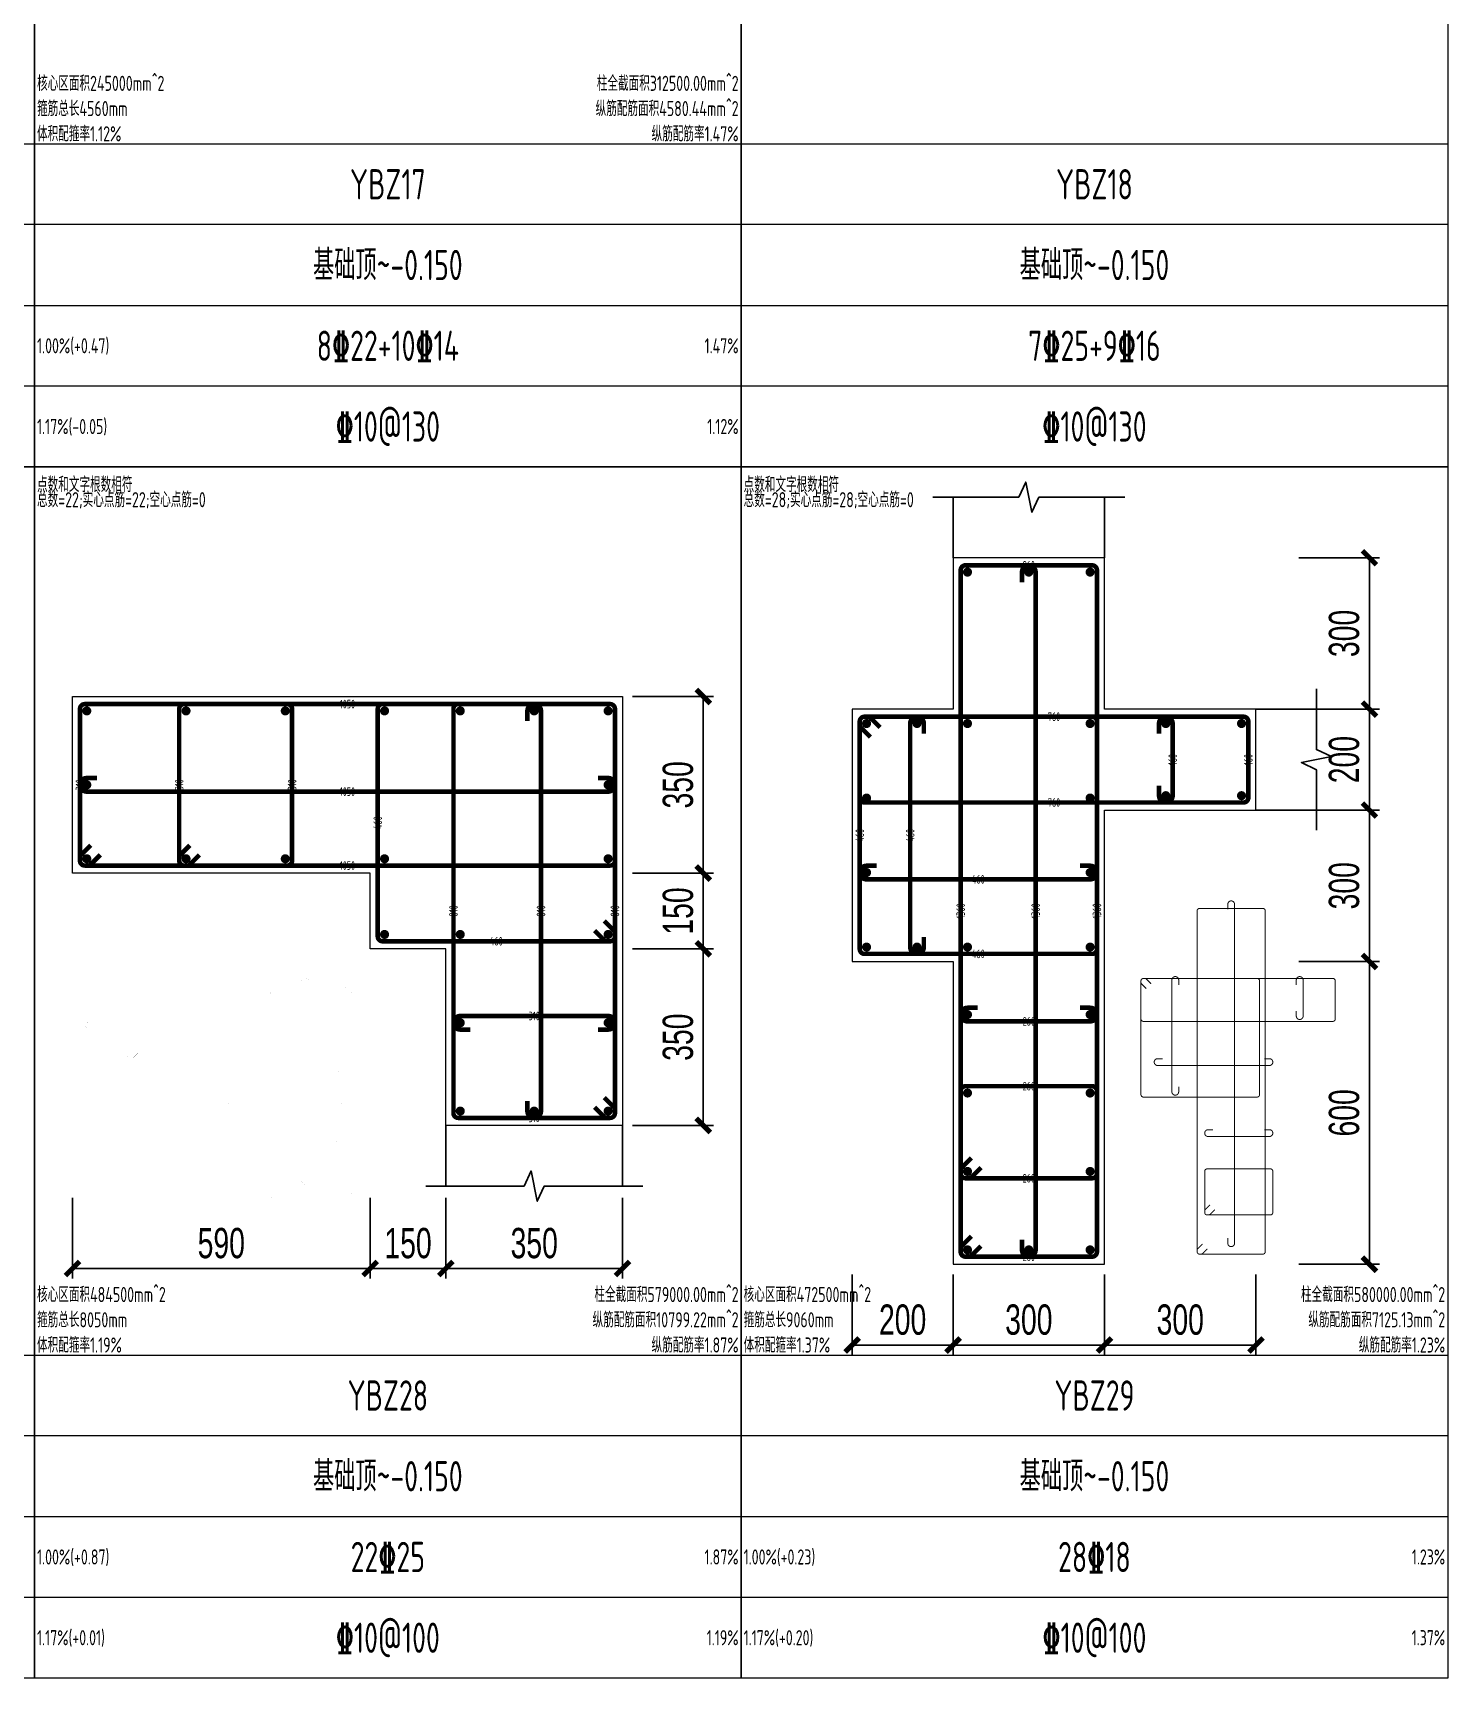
# Model space of a CAD drawing. Extents: x -129922 to 1190196, y -520662 to 139923.
# Drawn here: x 437931 to 451931, y -67297 to -50997 of the extents above; entities that cross this region are included whole.
import ezdxf
from ezdxf.enums import TextEntityAlignment as Align

# ---------------------------------------------------------------- set-up
doc = ezdxf.new("R2010")
doc.units = 0
doc.header["$LTSCALE"] = 1000
doc.header["$MEASUREMENT"] = 0
for name, color, linetype, lineweight in [('S-大样-REIN', 1, 'Continuous', 20), ('S-大样-实线', 2, 'Continuous', 20), ('S-板-楼板负筋', 1, 'Continuous', 20), ('S-通用-TAB', 7, 'Continuous', 20)]:
    doc.layers.add(name, color=color, linetype=linetype, lineweight=lineweight)
for name, color, linetype in [('S-大样-实线-pdx', 7, 'Continuous'), ('z-计算配筋', 7, 'Continuous'), ('z-详图标注', 3, 'Continuous')]:
    doc.layers.add(name, color=color, linetype=linetype)
doc.layers.add('箍筋长度', color=3, linetype='Continuous', plot=False)
doc.layers.add('配箍校核', color=34, linetype='Continuous', plot=False)
doc.styles.add('BW_Dim', font='Bweng.shx', dxfattribs={"width": 0.7, "bigfont": 'hztxt.shx'})
doc.styles.add('BW_Rein', font='tssdeng.shx', dxfattribs={"width": 0.7, "bigfont": 'hztxt.shx'})
doc.dimstyles.new('Cyz_20_100', dxfattribs={"dimtxt": 300, "dimasz": 100, "dimexe": 100, "dimexo": 100, "dimgap": 100, "dimtad": 1, "dimdec": 0, "dimlfac": 0.2, "dimzin": 0, "dimdsep": 46, "dimtxsty": 'BW_Dim', "dimblk": '_bwk', "dimcen": 0, "dimclrt": 7, "dimadec": 0, "dimazin": 0, "dimtfac": 1, "dimtdec": 0, "dimtix": 1, "dimtmove": 2, "dimatfit": 0, "dimfxl": 0, "dimtolj": 1, "dimtzin": 0, "dimarcsym": 0})

# ---------------------------------------------------------------- blocks, each defined once
blk = doc.blocks.new('_bwk')
blk.add_line((-1, 0), (0, 0))
at = {"const_width": 0.5}
blk.add_lwpolyline([(-0.7, -0.7), (0.7, 0.7)], dxfattribs=at)
blk = doc.blocks.new('*D829')
at = {"layer": 'Defpoints', "color": 0, "transparency": 16777216}
for p in [(443772, -60072), (444572, -60072), (443772, -61822)]:
    blk.add_point(p, dxfattribs=at)
at = {"layer": 'z-详图标注', "color": 0, "lineweight": -2, "transparency": 16777216}
for p, q in [((443872, -60072), (444672, -60072)), ((444572, -61722), (444572, -60172)), ((443872, -61822), (444672, -61822))]:
    blk.add_line(p, q, dxfattribs=at)
at = {"layer": 'z-详图标注', "color": 0, "lineweight": -2, "transparency": 16777216, "xscale": 100, "yscale": 100, "zscale": 100}
for p, rotation in [((444572, -60072), 90), ((444572, -61822), 270)]:
    blk.add_blockref('_bwk', p, dxfattribs=dict(at, rotation=rotation))
at = {"layer": 'z-详图标注', "color": 7, "transparency": 16777216, "insert": (444322, -60947), "char_height": 300, "attachment_point": 5, "rotation": 90, "style": 'BW_Dim'}
blk.add_mtext('\\A1;350', dxfattribs=at)
blk = doc.blocks.new('*D830')
at = {"layer": 'Defpoints', "color": 0, "transparency": 16777216}
for p in [(443772, -59322), (444572, -59322), (443772, -60072)]:
    blk.add_point(p, dxfattribs=at)
at = {"layer": 'z-详图标注', "color": 0, "lineweight": -2, "transparency": 16777216}
for p, q in [((443872, -59322), (444672, -59322)), ((444572, -59972), (444572, -59422)), ((443872, -60072), (444672, -60072))]:
    blk.add_line(p, q, dxfattribs=at)
at = {"layer": 'z-详图标注', "color": 0, "lineweight": -2, "transparency": 16777216, "xscale": 100, "yscale": 100, "zscale": 100}
for p, rotation in [((444572, -59322), 90), ((444572, -60072), 270)]:
    blk.add_blockref('_bwk', p, dxfattribs=dict(at, rotation=rotation))
at = {"layer": 'z-详图标注', "color": 7, "transparency": 16777216, "insert": (444322, -59697), "char_height": 300, "attachment_point": 5, "rotation": 90, "style": 'BW_Dim'}
blk.add_mtext('\\A1;150', dxfattribs=at)
blk = doc.blocks.new('*D831')
at = {"layer": 'Defpoints', "color": 0, "transparency": 16777216}
for p in [(443772, -57572), (444572, -57572), (443772, -59322)]:
    blk.add_point(p, dxfattribs=at)
at = {"layer": 'z-详图标注', "color": 0, "lineweight": -2, "transparency": 16777216}
for p, q in [((443872, -57572), (444672, -57572)), ((444572, -59222), (444572, -57672)), ((443872, -59322), (444672, -59322))]:
    blk.add_line(p, q, dxfattribs=at)
at = {"layer": 'z-详图标注', "color": 0, "lineweight": -2, "transparency": 16777216, "xscale": 100, "yscale": 100, "zscale": 100}
for p, rotation in [((444572, -57572), 90), ((444572, -59322), 270)]:
    blk.add_blockref('_bwk', p, dxfattribs=dict(at, rotation=rotation))
at = {"layer": 'z-详图标注', "color": 7, "transparency": 16777216, "insert": (444322, -58447), "char_height": 300, "attachment_point": 5, "rotation": 90, "style": 'BW_Dim'}
blk.add_mtext('\\A1;350', dxfattribs=at)
blk = doc.blocks.new('*D832')
at = {"layer": 'Defpoints', "color": 0, "transparency": 16777216}
for p in [(438322, -62439), (441272, -62439), (441272, -63239)]:
    blk.add_point(p, dxfattribs=at)
at = {"layer": 'z-详图标注', "color": 0, "lineweight": -2, "transparency": 16777216}
for p, q in [((438322, -62539), (438322, -63339)), ((441272, -62539), (441272, -63339)), ((438422, -63239), (441172, -63239))]:
    blk.add_line(p, q, dxfattribs=at)
at = {"layer": 'z-详图标注', "color": 0, "lineweight": -2, "transparency": 16777216, "xscale": 100, "yscale": 100, "zscale": 100, "rotation": 180}
blk.add_blockref('_bwk', (438322, -63239), dxfattribs=at)
at = {"layer": 'z-详图标注', "color": 0, "lineweight": -2, "transparency": 16777216, "xscale": 100, "yscale": 100, "zscale": 100}
blk.add_blockref('_bwk', (441272, -63239), dxfattribs=at)
at = {"layer": 'z-详图标注', "color": 7, "transparency": 16777216, "insert": (439797, -62989), "char_height": 300, "attachment_point": 5, "style": 'BW_Dim'}
blk.add_mtext('\\A1;590', dxfattribs=at)
blk = doc.blocks.new('*D833')
at = {"layer": 'Defpoints', "color": 0, "transparency": 16777216}
for p in [(441272, -62439), (442022, -62439), (442022, -63239)]:
    blk.add_point(p, dxfattribs=at)
at = {"layer": 'z-详图标注', "color": 0, "lineweight": -2, "transparency": 16777216}
for p, q in [((441272, -62539), (441272, -63339)), ((442022, -62539), (442022, -63339)), ((441372, -63239), (441922, -63239))]:
    blk.add_line(p, q, dxfattribs=at)
at = {"layer": 'z-详图标注', "color": 0, "lineweight": -2, "transparency": 16777216, "xscale": 100, "yscale": 100, "zscale": 100, "rotation": 180}
blk.add_blockref('_bwk', (441272, -63239), dxfattribs=at)
at = {"layer": 'z-详图标注', "color": 0, "lineweight": -2, "transparency": 16777216, "xscale": 100, "yscale": 100, "zscale": 100}
blk.add_blockref('_bwk', (442022, -63239), dxfattribs=at)
at = {"layer": 'z-详图标注', "color": 7, "transparency": 16777216, "insert": (441647, -62989), "char_height": 300, "attachment_point": 5, "style": 'BW_Dim'}
blk.add_mtext('\\A1;150', dxfattribs=at)
blk = doc.blocks.new('*D834')
at = {"layer": 'Defpoints', "color": 0, "transparency": 16777216}
for p in [(442022, -62439), (443772, -62439), (443772, -63239)]:
    blk.add_point(p, dxfattribs=at)
at = {"layer": 'z-详图标注', "color": 0, "lineweight": -2, "transparency": 16777216}
for p, q in [((442022, -62539), (442022, -63339)), ((443772, -62539), (443772, -63339)), ((442122, -63239), (443672, -63239))]:
    blk.add_line(p, q, dxfattribs=at)
at = {"layer": 'z-详图标注', "color": 0, "lineweight": -2, "transparency": 16777216, "xscale": 100, "yscale": 100, "zscale": 100, "rotation": 180}
blk.add_blockref('_bwk', (442022, -63239), dxfattribs=at)
at = {"layer": 'z-详图标注', "color": 0, "lineweight": -2, "transparency": 16777216, "xscale": 100, "yscale": 100, "zscale": 100}
blk.add_blockref('_bwk', (443772, -63239), dxfattribs=at)
at = {"layer": 'z-详图标注', "color": 7, "transparency": 16777216, "insert": (442897, -62989), "char_height": 300, "attachment_point": 5, "style": 'BW_Dim'}
blk.add_mtext('\\A1;350', dxfattribs=at)
blk = doc.blocks.new('*D835')
at = {"layer": 'Defpoints', "color": 0, "transparency": 16777216}
for p in [(450371, -60197), (451171, -60197), (450371, -63197)]:
    blk.add_point(p, dxfattribs=at)
at = {"layer": 'z-详图标注', "color": 0, "lineweight": -2, "transparency": 16777216}
for p, q in [((450471, -60197), (451271, -60197)), ((451171, -63097), (451171, -60297)), ((450471, -63197), (451271, -63197))]:
    blk.add_line(p, q, dxfattribs=at)
at = {"layer": 'z-详图标注', "color": 0, "lineweight": -2, "transparency": 16777216, "xscale": 100, "yscale": 100, "zscale": 100}
for p, rotation in [((451171, -60197), 90), ((451171, -63197), 270)]:
    blk.add_blockref('_bwk', p, dxfattribs=dict(at, rotation=rotation))
at = {"layer": 'z-详图标注', "color": 7, "transparency": 16777216, "insert": (450921, -61697), "char_height": 300, "attachment_point": 5, "rotation": 90, "style": 'BW_Dim'}
blk.add_mtext('\\A1;600', dxfattribs=at)
blk = doc.blocks.new('*D836')
at = {"layer": 'Defpoints', "color": 0, "transparency": 16777216}
for p in [(450371, -58697), (451171, -58697), (450371, -60197)]:
    blk.add_point(p, dxfattribs=at)
at = {"layer": 'z-详图标注', "color": 0, "lineweight": -2, "transparency": 16777216}
for p, q in [((450471, -58697), (451271, -58697)), ((451171, -60097), (451171, -58797)), ((450471, -60197), (451271, -60197))]:
    blk.add_line(p, q, dxfattribs=at)
at = {"layer": 'z-详图标注', "color": 0, "lineweight": -2, "transparency": 16777216, "xscale": 100, "yscale": 100, "zscale": 100}
for p, rotation in [((451171, -58697), 90), ((451171, -60197), 270)]:
    blk.add_blockref('_bwk', p, dxfattribs=dict(at, rotation=rotation))
at = {"layer": 'z-详图标注', "color": 7, "transparency": 16777216, "insert": (450921, -59447), "char_height": 300, "attachment_point": 5, "rotation": 90, "style": 'BW_Dim'}
blk.add_mtext('\\A1;300', dxfattribs=at)
blk = doc.blocks.new('*D837')
at = {"layer": 'Defpoints', "color": 0, "transparency": 16777216}
for p in [(450371, -57697), (451171, -57697), (450371, -58697)]:
    blk.add_point(p, dxfattribs=at)
at = {"layer": 'z-详图标注', "color": 0, "lineweight": -2, "transparency": 16777216}
for p, q in [((450471, -57697), (451271, -57697)), ((451171, -58597), (451171, -57797)), ((450471, -58697), (451271, -58697))]:
    blk.add_line(p, q, dxfattribs=at)
at = {"layer": 'z-详图标注', "color": 0, "lineweight": -2, "transparency": 16777216, "xscale": 100, "yscale": 100, "zscale": 100}
for p, rotation in [((451171, -57697), 90), ((451171, -58697), 270)]:
    blk.add_blockref('_bwk', p, dxfattribs=dict(at, rotation=rotation))
at = {"layer": 'z-详图标注', "color": 7, "transparency": 16777216, "insert": (450921, -58197), "char_height": 300, "attachment_point": 5, "rotation": 90, "style": 'BW_Dim'}
blk.add_mtext('\\A1;200', dxfattribs=at)
blk = doc.blocks.new('*D838')
at = {"layer": 'Defpoints', "color": 0, "transparency": 16777216}
for p in [(450371, -56197), (451171, -56197), (450371, -57697)]:
    blk.add_point(p, dxfattribs=at)
at = {"layer": 'z-详图标注', "color": 0, "lineweight": -2, "transparency": 16777216}
for p, q in [((450471, -56197), (451271, -56197)), ((451171, -57597), (451171, -56297)), ((450471, -57697), (451271, -57697))]:
    blk.add_line(p, q, dxfattribs=at)
at = {"layer": 'z-详图标注', "color": 0, "lineweight": -2, "transparency": 16777216, "xscale": 100, "yscale": 100, "zscale": 100}
for p, rotation in [((451171, -56197), 90), ((451171, -57697), 270)]:
    blk.add_blockref('_bwk', p, dxfattribs=dict(at, rotation=rotation))
at = {"layer": 'z-详图标注', "color": 7, "transparency": 16777216, "insert": (450921, -56947), "char_height": 300, "attachment_point": 5, "rotation": 90, "style": 'BW_Dim'}
blk.add_mtext('\\A1;300', dxfattribs=at)
blk = doc.blocks.new('*D839')
at = {"layer": 'Defpoints', "color": 0, "transparency": 16777216}
for p in [(446047, -63197), (447047, -63197), (447047, -63997)]:
    blk.add_point(p, dxfattribs=at)
at = {"layer": 'z-详图标注', "color": 0, "lineweight": -2, "transparency": 16777216}
for p, q in [((446047, -63297), (446047, -64097)), ((447047, -63297), (447047, -64097)), ((446147, -63997), (446947, -63997))]:
    blk.add_line(p, q, dxfattribs=at)
at = {"layer": 'z-详图标注', "color": 0, "lineweight": -2, "transparency": 16777216, "xscale": 100, "yscale": 100, "zscale": 100, "rotation": 180}
blk.add_blockref('_bwk', (446047, -63997), dxfattribs=at)
at = {"layer": 'z-详图标注', "color": 0, "lineweight": -2, "transparency": 16777216, "xscale": 100, "yscale": 100, "zscale": 100}
blk.add_blockref('_bwk', (447047, -63997), dxfattribs=at)
at = {"layer": 'z-详图标注', "color": 7, "transparency": 16777216, "insert": (446547, -63747), "char_height": 300, "attachment_point": 5, "style": 'BW_Dim'}
blk.add_mtext('\\A1;200', dxfattribs=at)
blk = doc.blocks.new('*D840')
at = {"layer": 'Defpoints', "color": 0, "transparency": 16777216}
for p in [(447047, -63197), (448547, -63197), (448547, -63997)]:
    blk.add_point(p, dxfattribs=at)
at = {"layer": 'z-详图标注', "color": 0, "lineweight": -2, "transparency": 16777216}
for p, q in [((447047, -63297), (447047, -64097)), ((448547, -63297), (448547, -64097)), ((447147, -63997), (448447, -63997))]:
    blk.add_line(p, q, dxfattribs=at)
at = {"layer": 'z-详图标注', "color": 0, "lineweight": -2, "transparency": 16777216, "xscale": 100, "yscale": 100, "zscale": 100, "rotation": 180}
blk.add_blockref('_bwk', (447047, -63997), dxfattribs=at)
at = {"layer": 'z-详图标注', "color": 0, "lineweight": -2, "transparency": 16777216, "xscale": 100, "yscale": 100, "zscale": 100}
blk.add_blockref('_bwk', (448547, -63997), dxfattribs=at)
at = {"layer": 'z-详图标注', "color": 7, "transparency": 16777216, "insert": (447797, -63747), "char_height": 300, "attachment_point": 5, "style": 'BW_Dim'}
blk.add_mtext('\\A1;300', dxfattribs=at)
blk = doc.blocks.new('*D841')
at = {"layer": 'Defpoints', "color": 0, "transparency": 16777216}
for p in [(448547, -63197), (450047, -63197), (450047, -63997)]:
    blk.add_point(p, dxfattribs=at)
at = {"layer": 'z-详图标注', "color": 0, "lineweight": -2, "transparency": 16777216}
for p, q in [((448547, -63297), (448547, -64097)), ((450047, -63297), (450047, -64097)), ((448647, -63997), (449947, -63997))]:
    blk.add_line(p, q, dxfattribs=at)
at = {"layer": 'z-详图标注', "color": 0, "lineweight": -2, "transparency": 16777216, "xscale": 100, "yscale": 100, "zscale": 100, "rotation": 180}
blk.add_blockref('_bwk', (448547, -63997), dxfattribs=at)
at = {"layer": 'z-详图标注', "color": 0, "lineweight": -2, "transparency": 16777216, "xscale": 100, "yscale": 100, "zscale": 100}
blk.add_blockref('_bwk', (450047, -63997), dxfattribs=at)
at = {"layer": 'z-详图标注', "color": 7, "transparency": 16777216, "insert": (449297, -63747), "char_height": 300, "attachment_point": 5, "style": 'BW_Dim'}
blk.add_mtext('\\A1;300', dxfattribs=at)

msp = doc.modelspace()

# ---------------------------------------------------------------- linework, layer by layer
at = {"layer": 'S-大样-REIN', "const_width": 45}
for points in [[(447166.7, -56339.4, 1), (447211.7, -56339.4, 1)], [(447774.2, -56339.4, 1), (447819.2, -56339.4, 1)], [(448381.7, -56339.4, 1), (448426.7, -56339.4, 1)], [(438441.7, -57714.4, 1), (438486.7, -57714.4, 1)], [(439425, -57714.4, 1), (439470, -57714.4, 1)], [(440408.3, -57714.4, 1), (440453.3, -57714.4, 1)], [(441391.7, -57714.4, 1), (441436.7, -57714.4, 1)], [(442141.7, -57714.4, 1), (442186.7, -57714.4, 1)], [(442874.2, -57714.4, 1), (442919.2, -57714.4, 1)], [(443606.7, -57714.4, 1), (443651.7, -57714.4, 1)], [(446166.7, -57839.4, 1), (446211.7, -57839.4, 1)], [(446666.7, -57839.4, 1), (446711.7, -57839.4, 1)], [(447166.7, -57839.4, 1), (447211.7, -57839.4, 1)], [(448381.7, -57839.4, 1), (448426.7, -57839.4, 1)], [(449131.7, -57839.4, 1), (449176.7, -57839.4, 1)], [(449881.7, -57839.4, 1), (449926.7, -57839.4, 1)], [(438441.7, -58446.9, 1), (438486.7, -58446.9, 1)], [(443606.7, -58446.9, 1), (443651.7, -58446.9, 1)], [(449131.7, -58554.4, 1), (449176.7, -58554.4, 1)], [(449881.7, -58554.4, 1), (449926.7, -58554.4, 1)], [(446166.7, -58577.8, 1), (446211.7, -58577.8, 1)], [(448381.7, -58577.8, 1), (448426.7, -58577.8, 1)], [(438441.7, -59179.4, 1), (438486.7, -59179.4, 1)], [(439425, -59179.4, 1), (439470, -59179.4, 1)], [(440408.3, -59179.4, 1), (440453.3, -59179.4, 1)], [(441391.7, -59179.4, 1), (441436.7, -59179.4, 1)], [(443606.7, -59179.4, 1), (443651.7, -59179.4, 1)], [(446166.7, -59316.1, 1), (446211.7, -59316.1, 1)], [(448381.7, -59316.1, 1), (448426.7, -59316.1, 1)], [(441391.7, -59929.4, 1), (441436.7, -59929.4, 1)], [(442141.7, -59929.4, 1), (442186.7, -59929.4, 1)], [(443606.7, -59929.4, 1), (443651.7, -59929.4, 1)], [(446166.7, -60054.4, 1), (446211.7, -60054.4, 1)], [(446666.7, -60054.4, 1), (446711.7, -60054.4, 1)], [(447166.7, -60054.4, 1), (447211.7, -60054.4, 1)], [(448381.7, -60054.4, 1), (448426.7, -60054.4, 1)], [(442141.7, -60804.4, 1), (442186.7, -60804.4, 1)], [(443606.7, -60804.4, 1), (443651.7, -60804.4, 1)], [(447166.7, -60723.1, 1), (447211.7, -60723.1, 1)], [(448381.7, -60723.1, 1), (448426.7, -60723.1, 1)], [(447166.7, -61500.2, 1), (447211.7, -61500.2, 1)], [(448381.7, -61500.2, 1), (448426.7, -61500.2, 1)], [(442141.7, -61679.4, 1), (442186.7, -61679.4, 1)], [(442874.2, -61679.4, 1), (442919.2, -61679.4, 1)], [(443606.7, -61679.4, 1), (443651.7, -61679.4, 1)], [(447166.7, -62277.3, 1), (447211.7, -62277.3, 1)], [(448381.7, -62277.3, 1), (448426.7, -62277.3, 1)], [(447166.7, -63054.4, 1), (447211.7, -63054.4, 1)], [(447774.2, -63054.4, 1), (447819.2, -63054.4, 1)], [(448381.7, -63054.4, 1), (448426.7, -63054.4, 1)]]:
    msp.add_lwpolyline(points, format="xyb", close=True, dxfattribs=at)
at = {"layer": 'S-大样-实线'}
for points in [[(447046.7, -63196.9), (448546.7, -63196.9), (448546.7, -58696.9), (450046.7, -58696.9), (450046.7, -57696.9), (448546.7, -57696.9), (448546.7, -56196.9), (447046.7, -56196.9), (447046.7, -57696.9), (446046.7, -57696.9), (446046.7, -60196.9), (447046.7, -60196.9)], [(442021.7, -60071.9), (441271.7, -60071.9), (441271.7, -59321.9), (438321.7, -59321.9), (438321.7, -57571.9), (443771.7, -57571.9), (443771.7, -61821.9), (442021.7, -61821.9)]]:
    msp.add_lwpolyline(points, close=True, dxfattribs=at)
at = {"layer": 'S-大样-实线-pdx'}
for points in [[(446846.7, -55596.9), (447696.7, -55596.9), (447766.7, -55446.9), (447826.7, -55746.9), (447896.7, -55596.9), (448746.7, -55596.9)], [(447046.7, -56196.9), (447046.7, -55596.9)], [(448546.7, -56196.9), (448546.7, -55596.9)], [(450646.7, -58896.9), (450646.7, -58296.9), (450496.7, -58226.9), (450796.7, -58166.9), (450646.7, -58096.9), (450646.7, -57496.9)], [(450046.7, -57696.9), (450646.7, -57696.9)], [(450046.7, -58696.9), (450646.7, -58696.9)], [(442021.7, -61821.9), (442021.7, -62421.9)], [(443771.7, -61821.9), (443771.7, -62421.9)], [(441821.7, -62421.9), (442796.7, -62421.9), (442866.7, -62271.9), (442926.7, -62571.9), (442996.7, -62421.9), (443971.7, -62421.9)]]:
    msp.add_lwpolyline(points, dxfattribs=at)
at = {"layer": 'S-板-楼板负筋'}
for points, const_width in [([(447323.1, -63016), (447231.2, -63107.9, -0.1989124), (447197.3, -63121.9), (447169.7, -63121.9, -0.4142136), (447121.7, -63073.9), (447121.7, -56319.9, -0.4142136), (447169.7, -56271.9), (448423.7, -56271.9, -0.4142136), (448471.7, -56319.9), (448471.7, -63073.9, -0.4142136), (448423.7, -63121.9), (447169.7, -63121.9, -0.4142136), (447121.7, -63073.9), (447121.7, -63046.4, -0.1989124), (447135.7, -63012.4), (447227.7, -62920.5)], 45), ([(447729.2, -56439.4), (447729.2, -56339.4, -1), (447864.2, -56339.4), (447864.2, -63054.4, -1), (447729.2, -63054.4), (447729.2, -62954.4)], 45), ([(438502.7, -59045.5), (438410.7, -59137.4, 0.1989124), (438396.7, -59171.4), (438396.7, -59198.9, 0.4142136), (438444.7, -59246.9), (443648.7, -59246.9, 0.4142136), (443696.7, -59198.9), (443696.7, -57694.9, 0.4142136), (443648.7, -57646.9), (438444.7, -57646.9, 0.4142136), (438396.7, -57694.9), (438396.7, -59198.9, 0.4142136), (438444.7, -59246.9), (438472.3, -59246.9, 0.1989124), (438506.2, -59232.9), (438598.1, -59141)], 45), ([(439581.5, -59141), (439489.5, -59232.9, -0.1989124), (439455.6, -59246.9), (439428, -59246.9, -0.4142136), (439380, -59198.9), (439380, -57694.9, -0.4142136), (439428, -57646.9), (440450.3, -57646.9, -0.4142136), (440498.3, -57694.9), (440498.3, -59198.9, -0.4142136), (440450.3, -59246.9), (439428, -59246.9, -0.4142136), (439380, -59198.9), (439380, -59171.4, -0.1989124), (439394.1, -59137.4), (439486, -59045.5)], 45), ([(443495.2, -59891), (443587.2, -59982.9, 0.1989124), (443621.1, -59996.9), (443648.7, -59996.9, 0.4142136), (443696.7, -59948.9), (443696.7, -57694.9, 0.4142136), (443648.7, -57646.9), (441394.7, -57646.9, 0.4142136), (441346.7, -57694.9), (441346.7, -59948.9, 0.4142136), (441394.7, -59996.9), (443648.7, -59996.9, 0.4142136), (443696.7, -59948.9), (443696.7, -59921.4, 0.1989124), (443682.6, -59887.4), (443590.7, -59795.5)], 45), ([(443495.2, -61641), (443587.2, -61732.9, 0.1989124), (443621.1, -61746.9), (443648.7, -61746.9, 0.4142136), (443696.7, -61698.9), (443696.7, -57694.9, 0.4142136), (443648.7, -57646.9), (442144.7, -57646.9, 0.4142136), (442096.7, -57694.9), (442096.7, -61698.9, 0.4142136), (442144.7, -61746.9), (443648.7, -61746.9, 0.4142136), (443696.7, -61698.9), (443696.7, -61671.4, 0.1989124), (443682.6, -61637.4), (443590.7, -61545.5)], 45), ([(442829.2, -57814.4), (442829.2, -57714.4, -1), (442964.2, -57714.4), (442964.2, -61679.4, -1), (442829.2, -61679.4), (442829.2, -61579.4)], 45), ([(446227.7, -57973.4), (446135.7, -57881.5, -0.1989124), (446121.7, -57847.5), (446121.7, -57819.9, -0.4142136), (446169.7, -57771.9), (448423.7, -57771.9, -0.4142136), (448471.7, -57819.9), (448471.7, -60073.9, -0.4142136), (448423.7, -60121.9), (446169.7, -60121.9, -0.4142136), (446121.7, -60073.9), (446121.7, -57819.9, -0.4142136), (446169.7, -57771.9), (446197.3, -57771.9, -0.1989124), (446231.2, -57786), (446323.1, -57877.9)], 45), ([(446227.7, -57973.4), (446135.7, -57881.5, -0.1989124), (446121.7, -57847.5), (446121.7, -57819.9, -0.4142136), (446169.7, -57771.9), (449923.7, -57771.9, -0.4142136), (449971.7, -57819.9), (449971.7, -58573.9, -0.4142136), (449923.7, -58621.9), (446169.7, -58621.9, -0.4142136), (446121.7, -58573.9), (446121.7, -57819.9, -0.4142136), (446169.7, -57771.9), (446197.3, -57771.9, -0.1989124), (446231.2, -57786), (446323.1, -57877.9)], 45), ([(446756.7, -59954.4), (446756.7, -60054.4, -1), (446621.7, -60054.4), (446621.7, -57839.4, -1), (446756.7, -57839.4), (446756.7, -57939.4)], 45), ([(449086.7, -57939.4), (449086.7, -57839.4, -1), (449221.7, -57839.4), (449221.7, -58554.4, -1), (449086.7, -58554.4), (449086.7, -58454.4)], 45), ([(443529.2, -58379.4), (443629.2, -58379.4, -1), (443629.2, -58514.4), (438464.2, -58514.4, -1), (438464.2, -58379.4), (438564.2, -58379.4)], 45), ([(448304.2, -59248.6), (448404.2, -59248.6, -1), (448404.2, -59383.6), (446189.2, -59383.6, -1), (446189.2, -59248.6), (446289.2, -59248.6)], 45), ([(449767.8, -59680.5), (449767.8, -59630.5, -1), (449835.3, -59630.5), (449835.3, -62988, -1), (449767.8, -62988), (449767.8, -62938)], 10), ([(449564.8, -63043.7), (449518.8, -63089.7, -0.1989124), (449501.9, -63096.7), (449488.1, -63096.7, -0.4142136), (449464.1, -63072.7), (449464.1, -59695.7, -0.4142136), (449488.1, -59671.7), (450115.1, -59671.7, -0.4142136), (450139.1, -59695.7), (450139.1, -63072.7, -0.4142136), (450115.1, -63096.7), (449488.1, -63096.7, -0.4142136), (449464.1, -63072.7), (449464.1, -63058.9, -0.1989124), (449471.1, -63042), (449517.1, -62996)], 10), ([(438970.4, -61105.2), (438924.4, -61151.1, -0.1989124), (438907.4, -61158.1), (438893.7, -61158.1, -0.4142136), (438869.7, -61134.1), (438869.7, -60382.1, -0.4142136), (438893.7, -60358.1), (439404.8, -60358.1, -0.4142136), (439428.8, -60382.1), (439428.8, -61134.1, -0.4142136), (439404.8, -61158.1), (438893.7, -61158.1, -0.4142136), (438869.7, -61134.1), (438869.7, -61120.4, -0.1989124), (438876.7, -61103.4), (438922.6, -61057.4)], 0.1), ([(440927.3, -61555.2), (440973.2, -61601.1, 0.1989124), (440990.2, -61608.1), (441004, -61608.1, 0.4142136), (441028, -61584.1), (441028, -60457.1, 0.4142136), (441004, -60433.1), (439877, -60433.1, 0.4142136), (439853, -60457.1), (439853, -61584.1, 0.4142136), (439877, -61608.1), (441004, -61608.1, 0.4142136), (441028, -61584.1), (441028, -61570.4, 0.1989124), (441021, -61553.4), (440975, -61507.4)], 0.1), ([(440594.2, -60441.9), (440594.2, -60391.9, -1), (440661.7, -60391.9), (440661.7, -62374.4, -1), (440594.2, -62374.4), (440594.2, -62324.4)], 0.1), ([(448960.8, -60466.2), (448914.9, -60420.2, -0.1989124), (448907.8, -60403.3), (448907.8, -60389.5, -0.4142136), (448931.8, -60365.5), (450808.8, -60365.5, -0.4142136), (450832.8, -60389.5), (450832.8, -60766.5, -0.4142136), (450808.8, -60790.5), (448931.8, -60790.5, -0.4142136), (448907.8, -60766.5), (448907.8, -60389.5, -0.4142136), (448931.8, -60365.5), (448945.6, -60365.5, -0.1989124), (448962.6, -60372.5), (449008.6, -60418.5)], 10), ([(448960.8, -60466.2), (448914.9, -60420.2, -0.1989124), (448907.8, -60403.3), (448907.8, -60389.5, -0.4142136), (448931.8, -60365.5), (450058.8, -60365.5, -0.4142136), (450082.8, -60389.5), (450082.8, -61516.5, -0.4142136), (450058.8, -61540.5), (448931.8, -61540.5, -0.4142136), (448907.8, -61516.5), (448907.8, -60389.5, -0.4142136), (448931.8, -60365.5), (448945.6, -60365.5, -0.1989124), (448962.6, -60372.5), (449008.6, -60418.5)], 10), ([(449281.6, -61438), (449281.6, -61488, -1), (449214.1, -61488), (449214.1, -60380.5, -1), (449281.6, -60380.5), (449281.6, -60430.5)], 10), ([(450446.6, -60430.5), (450446.6, -60380.5, -1), (450514.1, -60380.5), (450514.1, -60738, -1), (450446.6, -60738), (450446.6, -60688)], 10), ([(438374.7, -61188.7), (438328.8, -61234.6, 0.1989124), (438321.7, -61251.6), (438321.7, -61265.4, 0.4142136), (438345.7, -61289.4), (440947.7, -61289.4, 0.4142136), (440971.7, -61265.4), (440971.7, -60513.4, 0.4142136), (440947.7, -60489.4), (438345.7, -60489.4, 0.4142136), (438321.7, -60513.4), (438321.7, -61265.4, 0.4142136), (438345.7, -61289.4), (438359.5, -61289.4, 0.1989124), (438376.5, -61282.4), (438422.5, -61236.4)], 0.1), ([(440983.5, -62486.4), (441029.5, -62532.4, 0.1989124), (441046.4, -62539.4), (441060.2, -62539.4, 0.4142136), (441084.2, -62515.4), (441084.2, -60513.4, 0.4142136), (441060.2, -60489.4), (440308.2, -60489.4, 0.4142136), (440284.2, -60513.4), (440284.2, -62515.4, 0.4142136), (440308.2, -62539.4), (441060.2, -62539.4, 0.4142136), (441084.2, -62515.4), (441084.2, -62501.6, 0.1989124), (441077.2, -62484.6), (441031.2, -62438.7)], 0.1), ([(448304.2, -60655.6), (448404.2, -60655.6, -1), (448404.2, -60790.6), (447189.2, -60790.6, -1), (447189.2, -60655.6), (447289.2, -60655.6)], 45), ([(442264.2, -60871.9), (442164.2, -60871.9, -1), (442164.2, -60736.9), (443629.2, -60736.9, -1), (443629.2, -60871.9), (443529.2, -60871.9)], 45), ([(441019.2, -60799.4), (441069.2, -60799.4, -1), (441069.2, -60866.9), (438486.7, -60866.9, -1), (438486.7, -60799.4), (438536.7, -60799.4)], 0.1), ([(450130.3, -61160.1), (450180.3, -61160.1, -1), (450180.3, -61227.6), (449072.8, -61227.6, -1), (449072.8, -61160.1), (449122.8, -61160.1)], 10), ([(447227.7, -62143.4), (447135.7, -62235.3, 0.1989124), (447121.7, -62269.3), (447121.7, -62296.8, 0.4142136), (447169.7, -62344.8), (448423.7, -62344.8, 0.4142136), (448471.7, -62296.8), (448471.7, -61480.7, 0.4142136), (448423.7, -61432.7), (447169.7, -61432.7, 0.4142136), (447121.7, -61480.7), (447121.7, -62296.8, 0.4142136), (447169.7, -62344.8), (447197.3, -62344.8, 0.1989124), (447231.2, -62330.8), (447323.1, -62238.9)], 45), ([(450130.3, -61863.6), (450180.3, -61863.6, -1), (450180.3, -61931.1), (449572.8, -61931.1, -1), (449572.8, -61863.6), (449622.8, -61863.6)], 10), ([(440236.7, -62045.6), (440186.7, -62045.6, -1), (440186.7, -61978.1), (440919.2, -61978.1, -1), (440919.2, -62045.6), (440869.2, -62045.6)], 0.1), ([(449592.1, -62607.5), (449546.1, -62653.4, 0.1989124), (449539.1, -62670.4), (449539.1, -62684.2, 0.4142136), (449563.1, -62708.2), (450190.1, -62708.2, 0.4142136), (450214.1, -62684.2), (450214.1, -62276.1, 0.4142136), (450190.1, -62252.1), (449563.1, -62252.1, 0.4142136), (449539.1, -62276.1), (449539.1, -62684.2, 0.4142136), (449563.1, -62708.2), (449576.9, -62708.2, 0.1989124), (449593.8, -62701.1), (449639.8, -62655.2)], 10)]:
    msp.add_lwpolyline(points, format="xyb", dxfattribs=dict(at, const_width=const_width))
at = {"layer": 'S-通用-TAB'}
for points in [[(430946.7, -55296.9), (430946.7, -43296.9), (437946.7, -43296.9), (437946.7, -55296.9), (430946.7, -55296.9), (430946.7, -52096.9), (437946.7, -52096.9), (437946.7, -52896.9), (430946.7, -52896.9), (430946.7, -53696.9), (437946.7, -53696.9), (437946.7, -54496.9), (430946.7, -54496.9), (430946.7, -55296.9)], [(437946.7, -55296.9), (437946.7, -43296.9), (444946.7, -43296.9), (444946.7, -55296.9), (437946.7, -55296.9), (437946.7, -52096.9), (444946.7, -52096.9), (444946.7, -52896.9), (437946.7, -52896.9), (437946.7, -53696.9), (444946.7, -53696.9), (444946.7, -54496.9), (437946.7, -54496.9), (437946.7, -55296.9)], [(444946.7, -55296.9), (444946.7, -43296.9), (451946.7, -43296.9), (451946.7, -55296.9), (444946.7, -55296.9), (444946.7, -52096.9), (451946.7, -52096.9), (451946.7, -52896.9), (444946.7, -52896.9), (444946.7, -53696.9), (451946.7, -53696.9), (451946.7, -54496.9), (444946.7, -54496.9), (444946.7, -55296.9)], [(430946.7, -67296.9), (430946.7, -55296.9), (437946.7, -55296.9), (437946.7, -67296.9), (430946.7, -67296.9), (430946.7, -64096.9), (437946.7, -64096.9), (437946.7, -64896.9), (430946.7, -64896.9), (430946.7, -65696.9), (437946.7, -65696.9), (437946.7, -66496.9), (430946.7, -66496.9), (430946.7, -67296.9)], [(437946.7, -67296.9), (437946.7, -55296.9), (444946.7, -55296.9), (444946.7, -67296.9), (437946.7, -67296.9), (437946.7, -64096.9), (444946.7, -64096.9), (444946.7, -64896.9), (437946.7, -64896.9), (437946.7, -65696.9), (444946.7, -65696.9), (444946.7, -66496.9), (437946.7, -66496.9), (437946.7, -67296.9)], [(444946.7, -67296.9), (444946.7, -55296.9), (451946.7, -55296.9), (451946.7, -67296.9), (444946.7, -67296.9), (444946.7, -64096.9), (451946.7, -64096.9), (451946.7, -64896.9), (444946.7, -64896.9), (444946.7, -65696.9), (451946.7, -65696.9), (451946.7, -66496.9), (444946.7, -66496.9), (444946.7, -67296.9)]]:
    msp.add_lwpolyline(points, dxfattribs=at)

# ---------------------------------------------------------------- texts
at = {"layer": 'z-计算配筋', "color": 3, "style": 'BW_Rein', "width": 0.7}
for s, p in [('YBZ17', (441446.7, -52496.9)), ('YBZ18', (448446.7, -52496.9)), ('YBZ28', (441446.7, -64496.9)), ('YBZ29', (448446.7, -64496.9))]:
    msp.add_text(s, height=300, dxfattribs=at).set_placement(p, align=Align.MIDDLE_CENTER)
at = {"layer": 'z-计算配筋', "style": 'BW_Rein', "width": 0.7}
for s, p in [('基础顶~-0.150', (441446.7, -53296.9)), ('基础顶~-0.150', (448446.7, -53296.9)), ('8\x8422+10\x8414', (441446.7, -54096.9)), ('7\x8425+9\x8416', (448446.7, -54096.9)), ('\x8410@130', (441446.7, -54896.9)), ('\x8410@130', (448446.7, -54896.9)), ('基础顶~-0.150', (441446.7, -65296.9)), ('基础顶~-0.150', (448446.7, -65296.9)), ('22\x8425', (441446.7, -66096.9)), ('28\x8418', (448446.7, -66096.9)), ('\x8410@100', (441446.7, -66896.9)), ('\x8410@100', (448446.7, -66896.9))]:
    msp.add_text(s, height=300, dxfattribs=at).set_placement(p, align=Align.MIDDLE_CENTER)
at = {"layer": '箍筋长度', "style": 'BW_Rein', "width": 0.7}
for s, p in [('260', (447796.7, -56271.9)), ('1050', (441046.7, -57646.9)), ('760', (448046.7, -57771.9)), ('1050', (441046.7, -58514.4)), ('760', (448046.7, -58621.9)), ('1050', (441046.7, -59246.9)), ('460', (447296.7, -59383.6)), ('460', (442521.7, -59996.9)), ('460', (447296.7, -60121.9)), ('260', (447796.7, -60790.6)), ('260', (447796.7, -61432.7)), ('260', (447796.7, -62344.8)), ('260', (447796.7, -63121.9))]:
    msp.add_text(s, height=85, dxfattribs=at).set_placement(p, align=Align.MIDDLE_CENTER)
for s, rotation, p in [('160', 90, (449221.7, -58196.9)), ('160', 90, (449971.7, -58196.9)), ('310', 90, (438396.7, -58446.9)), ('310', 90, (439380, -58446.9)), ('310', 90, (440498.3, -58446.9)), ('460', 90, (441346.7, -58821.9)), ('460', 90, (446121.7, -58946.9)), ('460', 90, (446621.7, -58946.9)), ('810', 90, (442096.7, -59696.9)), ('810', 90, (442964.2, -59696.9)), ('810', 90, (443696.7, -59696.9)), ('1360', 90, (447121.7, -59696.9)), ('1360', 90, (447864.2, -59696.9)), ('1360', 90, (448471.7, -59696.9)), ('310', 360, (442896.7, -60736.9)), ('310', 360, (442896.7, -61746.9))]:
    msp.add_text(s, height=85, rotation=rotation, dxfattribs=at).set_placement(p, align=Align.MIDDLE_CENTER)
at = {"layer": '配箍校核', "style": 'BW_Rein', "width": 0.7}
for s, p in [('核心区面积245000mm^ 2', (437971.7, -51571.9)), ('箍筋总长4560mm', (437971.7, -51821.9)), ('体积配箍率1.12%', (437971.7, -52071.9)), ('点数和文字根数相符', (437971.7, -55546.9)), ('点数和文字根数相符', (444971.7, -55546.9)), ('总数=22;实心点筋=22;空心点筋=0', (437971.7, -55696.9)), ('总数=28;实心点筋=28;空心点筋=0', (444971.7, -55696.9)), ('核心区面积484500mm^ 2', (437971.7, -63571.9)), ('核心区面积472500mm^ 2', (444971.7, -63571.9)), ('箍筋总长8050mm', (437971.7, -63821.9)), ('箍筋总长9060mm', (444971.7, -63821.9)), ('体积配箍率1.19%', (437971.7, -64071.9)), ('体积配箍率1.37%', (444971.7, -64071.9))]:
    msp.add_text(s, height=150, dxfattribs=at).set_placement(p)
for s, p in [('柱全截面积312500.00mm^ 2', (444921.7, -51571.9)), ('纵筋配筋面积4580.44mm^ 2', (444921.7, -51821.9)), ('纵筋配筋率1.47%', (444921.7, -52071.9)), ('柱全截面积579000.00mm^ 2', (444921.7, -63571.9)), ('柱全截面积580000.00mm^ 2', (451921.7, -63571.9)), ('纵筋配筋面积10799.22mm^ 2', (444921.7, -63821.9)), ('纵筋配筋面积7125.13mm^ 2', (451921.7, -63821.9)), ('纵筋配筋率1.87%', (444921.7, -64071.9)), ('纵筋配筋率1.23%', (451921.7, -64071.9))]:
    msp.add_text(s, height=150, dxfattribs=at).set_placement(p, align=Align.RIGHT)
for s, p in [('1.00%(+0.47)', (437971.7, -54096.9)), ('1.00%(+0.87)', (437971.7, -66096.9)), ('1.00%(+0.23)', (444971.7, -66096.9)), ('1.17%(+0.01)', (437971.7, -66896.9)), ('1.17%(+0.20)', (444971.7, -66896.9))]:
    msp.add_text(s, height=150, dxfattribs=at).set_placement(p, align=Align.MIDDLE_LEFT)
for s, p in [('1.47%', (444921.7, -54096.9)), ('1.87%', (444921.7, -66096.9)), ('1.23%', (451921.7, -66096.9)), ('1.19%', (444921.7, -66896.9)), ('1.37%', (451921.7, -66896.9))]:
    msp.add_text(s, height=150, dxfattribs=at).set_placement(p, align=Align.MIDDLE_RIGHT)
at = {"layer": '配箍校核', "color": 1, "style": 'BW_Rein', "width": 0.7}
msp.add_text('1.17%(-0.05)', height=150, dxfattribs=at).set_placement((437971.7, -54896.9), align=Align.MIDDLE_LEFT)
msp.add_text('1.12%', height=150, dxfattribs=at).set_placement((444921.7, -54896.9), align=Align.MIDDLE_RIGHT)

# ---------------------------------------------------------------- dimensions: what is measured, and where the dimension line sits
at = {"layer": 'z-详图标注'}
for base, p1, p2, picture, middle in [((451170.7, -56196.9), (450370.7, -57696.9), (450370.7, -56196.9), '*D838', (450920.7, -56946.9)), ((444571.7, -57571.9), (443771.7, -59321.9), (443771.7, -57571.9), '*D831', (444321.7, -58446.9)), ((451170.7, -57696.9), (450370.7, -58696.9), (450370.7, -57696.9), '*D837', (450920.7, -58196.9)), ((451170.7, -58696.9), (450370.7, -60196.9), (450370.7, -58696.9), '*D836', (450920.7, -59446.9)), ((444571.7, -59321.9), (443771.7, -60071.9), (443771.7, -59321.9), '*D830', (444321.7, -59696.9)), ((444571.7, -60071.9), (443771.7, -61821.9), (443771.7, -60071.9), '*D829', (444321.7, -60946.9)), ((451170.7, -60196.9), (450370.7, -63196.9), (450370.7, -60196.9), '*D835', (450920.7, -61696.9))]:
    dim = msp.add_linear_dim(base=base, p1=p1, p2=p2, angle=90, dimstyle='Cyz_20_100', dxfattribs=at)
    dim.commit()
    dim.dimension.update_dxf_attribs({"geometry": picture, "text_midpoint": middle})
for base, p1, p2, picture, middle in [((441271.7, -63239.4), (438321.7, -62439.4), (441271.7, -62439.4), '*D832', (439796.7, -62989.4)), ((442021.7, -63239.4), (441271.7, -62439.4), (442021.7, -62439.4), '*D833', (441646.7, -62989.4)), ((443771.7, -63239.4), (442021.7, -62439.4), (443771.7, -62439.4), '*D834', (442896.7, -62989.4)), ((447046.7, -63996.9), (446046.7, -63196.9), (447046.7, -63196.9), '*D839', (446546.7, -63746.9)), ((448546.7, -63996.9), (447046.7, -63196.9), (448546.7, -63196.9), '*D840', (447796.7, -63746.9)), ((450046.7, -63996.9), (448546.7, -63196.9), (450046.7, -63196.9), '*D841', (449296.7, -63746.9))]:
    dim = msp.add_linear_dim(base=base, p1=p1, p2=p2, dimstyle='Cyz_20_100', dxfattribs=at)
    dim.commit()
    dim.dimension.update_dxf_attribs({"geometry": picture, "text_midpoint": middle})

doc.saveas('drawing.dxf')
